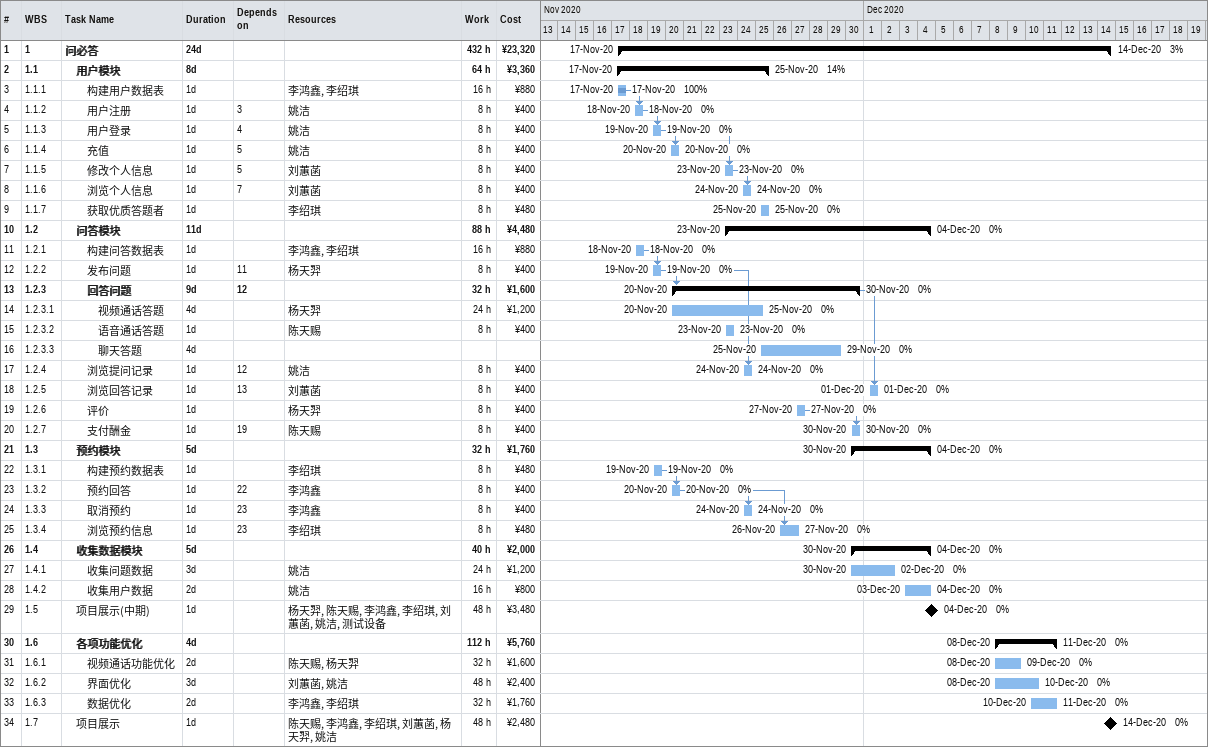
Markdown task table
| ID | WBS | Task | Duration | Start | Finish | Predecessors | Resources | % complete | Work (h) | Cost (¥) |
|---|---|---|---|---|---|---|---|---|---|---|
| 1 | 1 | **问必答** | 24d | 2020-11-17 | 2020-12-14 |  |  | 3 | 432 | 23320 |
| 2 | 1.1 | **用户模块** | 8d | 2020-11-17 | 2020-11-25 |  |  | 14 | 64 | 3360 |
| 3 | 1.1.1 | 构建用户数据表 | 1d | 2020-11-17 | 2020-11-17 |  | 李鸿鑫, 李绍琪 | 100 | 16 | 880 |
| 4 | 1.1.2 | 用户注册 | 1d | 2020-11-18 | 2020-11-18 | 3 | 姚洁 | 0 | 8 | 400 |
| 5 | 1.1.3 | 用户登录 | 1d | 2020-11-19 | 2020-11-19 | 4 | 姚洁 | 0 | 8 | 400 |
| 6 | 1.1.4 | 充值 | 1d | 2020-11-20 | 2020-11-20 | 5 | 姚洁 | 0 | 8 | 400 |
| 7 | 1.1.5 | 修改个人信息 | 1d | 2020-11-23 | 2020-11-23 | 5 | 刘蕙菡 | 0 | 8 | 400 |
| 8 | 1.1.6 | 浏览个人信息 | 1d | 2020-11-24 | 2020-11-24 | 7 | 刘蕙菡 | 0 | 8 | 400 |
| 9 | 1.1.7 | 获取优质答题者 | 1d | 2020-11-25 | 2020-11-25 |  | 李绍琪 | 0 | 8 | 480 |
| 10 | 1.2 | **问答模块** | 11d | 2020-11-23 | 2020-12-04 |  |  | 0 | 88 | 4480 |
| 11 | 1.2.1 | 构建问答数据表 | 1d | 2020-11-18 | 2020-11-18 |  | 李鸿鑫, 李绍琪 | 0 | 16 | 880 |
| 12 | 1.2.2 | 发布问题 | 1d | 2020-11-19 | 2020-11-19 | 11 | 杨天羿 | 0 | 8 | 400 |
| 13 | 1.2.3 | **回答问题** | 9d | 2020-11-20 | 2020-11-30 | 12 |  | 0 | 32 | 1600 |
| 14 | 1.2.3.1 | 视频通话答题 | 4d | 2020-11-20 | 2020-11-25 |  | 杨天羿 | 0 | 24 | 1200 |
| 15 | 1.2.3.2 | 语音通话答题 | 1d | 2020-11-23 | 2020-11-23 |  | 陈天赐 | 0 | 8 | 400 |
| 16 | 1.2.3.3 | 聊天答题 | 4d | 2020-11-25 | 2020-11-29 |  |  | 0 |  |  |
| 17 | 1.2.4 | 浏览提问记录 | 1d | 2020-11-24 | 2020-11-24 | 12 | 姚洁 | 0 | 8 | 400 |
| 18 | 1.2.5 | 浏览回答记录 | 1d | 2020-12-01 | 2020-12-01 | 13 | 刘蕙菡 | 0 | 8 | 400 |
| 19 | 1.2.6 | 评价 | 1d | 2020-11-27 | 2020-11-27 |  | 杨天羿 | 0 | 8 | 400 |
| 20 | 1.2.7 | 支付酬金 | 1d | 2020-11-30 | 2020-11-30 | 19 | 陈天赐 | 0 | 8 | 400 |
| 21 | 1.3 | **预约模块** | 5d | 2020-11-30 | 2020-12-04 |  |  | 0 | 32 | 1760 |
| 22 | 1.3.1 | 构建预约数据表 | 1d | 2020-11-19 | 2020-11-19 |  | 李绍琪 | 0 | 8 | 480 |
| 23 | 1.3.2 | 预约回答 | 1d | 2020-11-20 | 2020-11-20 | 22 | 李鸿鑫 | 0 | 8 | 400 |
| 24 | 1.3.3 | 取消预约 | 1d | 2020-11-24 | 2020-11-24 | 23 | 李鸿鑫 | 0 | 8 | 400 |
| 25 | 1.3.4 | 浏览预约信息 | 1d | 2020-11-26 | 2020-11-27 | 23 | 李绍琪 | 0 | 8 | 480 |
| 26 | 1.4 | **收集数据模块** | 5d | 2020-11-30 | 2020-12-04 |  |  | 0 | 40 | 2000 |
| 27 | 1.4.1 | 收集问题数据 | 3d | 2020-11-30 | 2020-12-02 |  | 姚洁 | 0 | 24 | 1200 |
| 28 | 1.4.2 | 收集用户数据 | 2d | 2020-12-03 | 2020-12-04 |  | 姚洁 | 0 | 16 | 800 |
| 29 | 1.5 | 项目展示(中期) | 1d | 2020-12-04 | 2020-12-04 |  | 杨天羿, 陈天赐, 李鸿鑫, 李绍琪, 刘蕙菡, 姚洁, 测试设备 | 0 | 48 | 3480 |
| 30 | 1.6 | **各项功能优化** | 4d | 2020-12-08 | 2020-12-11 |  |  | 0 | 112 | 5760 |
| 31 | 1.6.1 | 视频通话功能优化 | 2d | 2020-12-08 | 2020-12-09 |  | 陈天赐, 杨天羿 | 0 | 32 | 1600 |
| 32 | 1.6.2 | 界面优化 | 3d | 2020-12-08 | 2020-12-10 |  | 刘蕙菡, 姚洁 | 0 | 48 | 2400 |
| 33 | 1.6.3 | 数据优化 | 2d | 2020-12-10 | 2020-12-11 |  | 李鸿鑫, 李绍琪 | 0 | 32 | 1760 |
| 34 | 1.7 | 项目展示 | 1d | 2020-12-14 | 2020-12-14 |  | 陈天赐, 李鸿鑫, 李绍琪, 刘蕙菡, 杨天羿, 姚洁 | 0 | 48 | 2480 |
